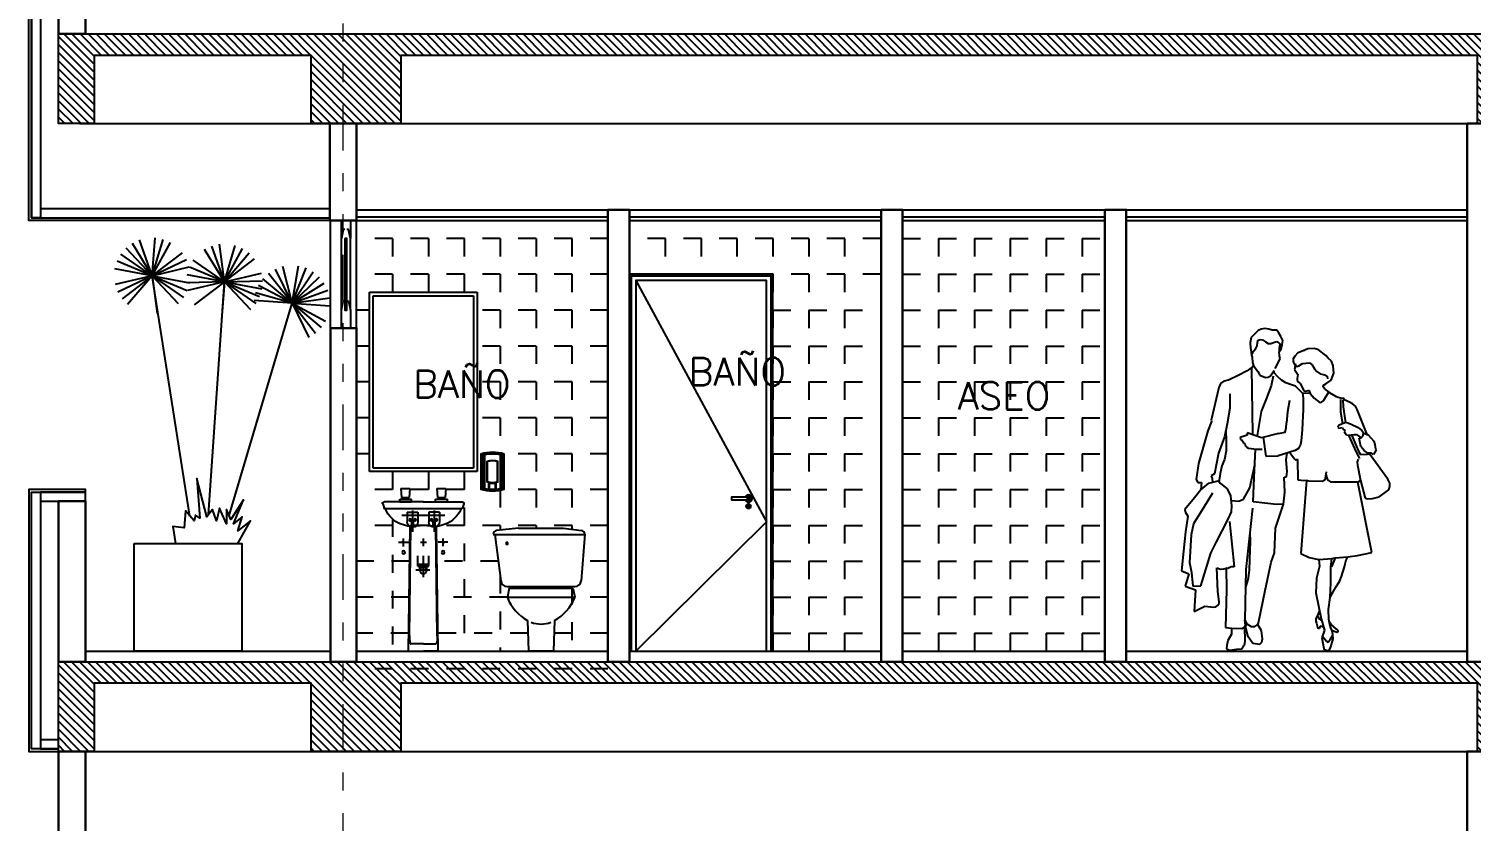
# Model space of a CAD drawing. Header units: millimetres. Extents: x 2056 to 4470, y 1400 to 3101.
# Drawn here: x 2165.11 to 2173.15, y 1407.23 to 1411.65 of the extents above; entities that cross this region are included whole.
import ezdxf
from ezdxf.enums import TextEntityAlignment as Align

# ---------------------------------------------------------------- set-up
doc = ezdxf.new("R2010")
doc.units = ezdxf.units.MM
for name, pattern in [('DIVIDE', [31.75, 12.7, -6.35, 0, -6.35, 0, -6.35]), ('DOT', [0.25, 0, -0.25]), ('HIDDEN', [9.525, 6.35, -3.175])]:
    doc.linetypes.add(name, pattern=pattern)
for name, color, linetype in [('A-253', 253, 'Continuous'), ('A-ANNO-TEXT', 190, 'Continuous'), ('A-FURN-FIXD', 8, 'Continuous'), ('A-GLAZ', 5, 'Continuous'), ('A-GRID-COLS', 75, 'DIVIDE'), ('A-LDSP-TREE', 74, 'Continuous'), ('A-PLAN-1', 5, 'Continuous'), ('A-PLAN-2', 4, 'Continuous'), ('A-PLAN-3', 3, 'Continuous'), ('A-PLAN-4', 2, 'Continuous'), ('A-PLAN-5', 1, 'Continuous'), ('A-PLAN-6', 9, 'Continuous'), ('A-PROY', 15, 'HIDDEN')]:
    doc.layers.add(name, color=color, linetype=linetype)
doc.layers.add('A-WALL', color=16, linetype='Continuous', lineweight=30)
doc.styles.add('ROMANS', font='romans')

# ---------------------------------------------------------------- blocks, each defined once
blk = doc.blocks.new('SYMBOL_Human_11_2D')
at = {"color": 0, "linetype": 'ByBlock'}
for p, q in [((-0.1866, 1.7702), (-0.2018, 1.7544)), ((-0.1805, 1.7761), (-0.1866, 1.7702)), ((-0.1627, 1.793), (-0.1805, 1.7761)), ((-0.1466, 1.8017), (-0.1627, 1.793)), ((-0.1266, 1.8052), (-0.1466, 1.8017)), ((-0.1036, 1.8008), (-0.1266, 1.8052)), ((-0.0857, 1.7957), (-0.1036, 1.8008)), ((-0.0593, 1.7949), (-0.0857, 1.7957)), ((-0.0492, 1.782), (-0.0593, 1.7949)), ((-0.0366, 1.7607), (-0.0492, 1.782)), ((-0.2018, 1.7544), (-0.2074, 1.7238)), ((-0.2074, 1.7238), (-0.2063, 1.6976)), ((-0.2063, 1.6976), (-0.2022, 1.6718)), ((-0.1869, 1.681), (-0.1756, 1.6928)), ((-0.1756, 1.6928), (-0.1682, 1.7081)), ((-0.1682, 1.7081), (-0.166, 1.7267)), ((-0.166, 1.7267), (-0.1625, 1.7393)), ((-0.1625, 1.7393), (-0.1527, 1.7442)), ((-0.1527, 1.7442), (-0.1393, 1.7419)), ((-0.1393, 1.7419), (-0.1212, 1.7302)), ((-0.1212, 1.7302), (-0.1076, 1.7213)), ((-0.1076, 1.7213), (-0.0932, 1.7218)), ((-0.0932, 1.7218), (-0.0722, 1.7281)), ((-0.0722, 1.7281), (-0.0591, 1.7325)), ((-0.0591, 1.7325), (-0.0511, 1.7287)), ((-0.0511, 1.7287), (-0.0448, 1.7218)), ((-0.0454, 1.6934), (-0.0459, 1.6736)), ((-0.0459, 1.6736), (-0.0344, 1.6891)), ((-0.0428, 1.7181), (-0.0454, 1.6934)), ((-0.0448, 1.7218), (-0.0428, 1.7181)), ((-0.0262, 1.7379), (-0.0366, 1.7607)), ((-0.0344, 1.6891), (-0.0286, 1.7149)), ((-0.0286, 1.7149), (-0.0262, 1.7379)), ((0.1132, 1.6917), (0.0878, 1.6797)), ((0.1488, 1.6932), (0.1132, 1.6917)), ((0.1716, 1.6871), (0.1488, 1.6932)), ((-0.2022, 1.6718), (-0.2001, 1.656)), ((-0.2001, 1.656), (-0.1957, 1.6442)), ((-0.1988, 1.6573), (-0.1869, 1.681)), ((-0.1957, 1.6442), (-0.1952, 1.6145)), ((-0.1952, 1.6145), (-0.1885, 1.5988)), ((-0.0681, 1.5811), (-0.0403, 1.6357)), ((-0.0437, 1.6515), (-0.0459, 1.6736)), ((-0.0403, 1.6357), (-0.0437, 1.6515)), ((0.0336, 1.6196), (0.0348, 1.6378)), ((0.0437, 1.6024), (0.0336, 1.6196)), ((0.0348, 1.6378), (0.0439, 1.6517)), ((0.0439, 1.6517), (0.0601, 1.6699)), ((0.0601, 1.6699), (0.0831, 1.6792)), ((0.0639, 1.5964), (0.0845, 1.6098)), ((0.0831, 1.6792), (0.0967, 1.6847)), ((0.1234, 1.613), (0.1385, 1.6029)), ((0.2139, 1.6549), (0.1716, 1.6871)), ((0.2267, 1.6389), (0.2139, 1.6549)), ((0.2462, 1.6231), (0.2267, 1.6389)), ((0.2552, 1.597), (0.2462, 1.6231)), ((-0.2739, 1.5427), (-0.3286, 1.5157)), ((-0.2251, 1.5684), (-0.2739, 1.5427)), ((-0.195, 1.5913), (-0.2251, 1.5684)), ((-0.2, 1.585), (-0.1952, 1.2153)), ((-0.1885, 1.5988), (-0.195, 1.5913)), ((-0.1885, 1.5988), (-0.1655, 1.5642)), ((-0.1655, 1.5642), (-0.1536, 1.5438)), ((-0.1536, 1.5438), (-0.1216, 1.5319)), ((-0.1216, 1.5319), (-0.1075, 1.5328)), ((-0.1075, 1.5328), (-0.0935, 1.54)), ((-0.0935, 1.54), (-0.0748, 1.568)), ((-0.0795, 1.5397), (-0.0901, 1.4845)), ((-0.0795, 1.5397), (-0.0795, 1.5397)), ((-0.0748, 1.568), (-0.0734, 1.5706)), ((-0.0721, 1.5558), (-0.0748, 1.568)), ((-0.0552, 1.5368), (-0.0721, 1.5558)), ((-0.0327, 1.5167), (-0.0552, 1.5368)), ((0.045, 1.6078), (0.0401, 1.5763)), ((0.0401, 1.5763), (0.0573, 1.549)), ((0.0434, 1.5981), (0.0521, 1.593)), ((0.0521, 1.593), (0.0639, 1.5964)), ((0.0573, 1.549), (0.0545, 1.5264)), ((0.1385, 1.6029), (0.1512, 1.58)), ((0.1512, 1.58), (0.1648, 1.5653)), ((0.1648, 1.5653), (0.1828, 1.5523)), ((0.1828, 1.5523), (0.2085, 1.5462)), ((0.2085, 1.5462), (0.221, 1.538)), ((0.221, 1.538), (0.223, 1.5234)), ((0.2442, 1.5174), (0.2581, 1.5559)), ((0.2581, 1.5559), (0.2552, 1.597)), ((-0.3827, 1.4759), (-0.4256, 1.2942)), ((-0.3744, 1.492), (-0.3827, 1.4759)), ((-0.3673, 1.5024), (-0.3744, 1.492)), ((-0.3548, 1.5117), (-0.3673, 1.5024)), ((-0.3286, 1.5157), (-0.3548, 1.5117)), ((-0.0901, 1.4845), (-0.1199, 1.4075)), ((-0.0385, 1.5241), (-0.0385, 1.5241)), ((-0.009, 1.5011), (-0.0327, 1.5167)), ((0.0182, 1.4927), (-0.009, 1.5011)), ((0.0446, 1.4827), (0.0182, 1.4927)), ((0.0835, 1.4448), (0.0446, 1.4827)), ((0.0545, 1.5264), (0.0549, 1.5161)), ((0.0549, 1.5161), (0.0617, 1.505)), ((0.0617, 1.505), (0.0705, 1.4975)), ((0.0705, 1.4975), (0.0891, 1.4635)), ((0.0891, 1.4635), (0.0937, 1.458)), ((0.0937, 1.458), (0.1014, 1.456)), ((0.1014, 1.456), (0.1078, 1.4573)), ((0.1078, 1.4573), (0.1187, 1.4612)), ((0.1187, 1.4612), (0.1272, 1.4418)), ((0.1993, 1.4874), (0.2146, 1.4966)), ((0.1998, 1.4803), (0.1993, 1.4874)), ((0.2081, 1.4659), (0.1998, 1.4803)), ((0.2081, 1.4659), (0.2368, 1.4451)), ((0.2146, 1.4966), (0.2442, 1.5174)), ((-0.3208, 1.4401), (-0.3207, 1.3604)), ((-0.1199, 1.4075), (-0.1468, 1.3418)), ((0.0121, 1.4037), (0.0003, 1.3407)), ((0.1272, 1.4418), (0.0835, 1.4448)), ((0.0835, 1.4448), (0.0879, 1.4165)), ((0.0879, 1.4165), (0.0882, 1.3557)), ((0.1272, 1.4418), (0.1486, 1.4168)), ((0.1486, 1.4168), (0.1826, 1.3906)), ((0.2016, 1.4027), (0.1822, 1.3904)), ((0.228, 1.4451), (0.2016, 1.4027)), ((0.2368, 1.4451), (0.2721, 1.4257)), ((0.2721, 1.4257), (0.3015, 1.4166)), ((0.2957, 1.409), (0.2961, 1.3396)), ((0.3159, 1.4142), (0.3015, 1.4166)), ((0.3094, 1.4061), (0.3112, 1.368)), ((0.3112, 1.368), (0.3232, 1.2793)), ((0.3168, 1.4072), (0.3159, 1.4142)), ((0.3455, 1.3942), (0.3168, 1.4072)), ((0.3624, 1.3855), (0.3455, 1.3942)), ((0.3802, 1.3714), (0.3624, 1.3855)), ((0.3889, 1.3531), (0.3802, 1.3714)), ((-0.4235, 1.2866), (-0.4426, 1.2339)), ((-0.4256, 1.2942), (-0.4235, 1.2866)), ((-0.3207, 1.3604), (-0.3361, 1.2724)), ((-0.1468, 1.3418), (-0.1686, 1.2087)), ((0.0003, 1.3407), (-0.0058, 1.2791)), ((0.0882, 1.3557), (0.0829, 1.2395)), ((0.2961, 1.3396), (0.2961, 1.3396)), ((0.2961, 1.3396), (0.3077, 1.2744)), ((0.4444, 1.2129), (0.3889, 1.3531)), ((-0.4426, 1.2339), (-0.495, 1.0518)), ((-0.3361, 1.2724), (-0.3513, 1.2008)), ((-0.343, 1.2342), (-0.3412, 1.1809)), ((-0.2244, 1.2098), (-0.263, 1.1972)), ((-0.2237, 1.2233), (-0.2244, 1.2098)), ((-0.1441, 1.1959), (-0.2237, 1.2233)), ((-0.0487, 1.2188), (-0.1441, 1.1959)), ((0.0829, 1.2395), (0.076, 1.1779)), ((0.2833, 1.2621), (0.282, 1.253)), ((0.282, 1.253), (0.2859, 1.2498)), ((0.2881, 1.2672), (0.2833, 1.2621)), ((0.2859, 1.2498), (0.3074, 1.2526)), ((0.2881, 1.2672), (0.3264, 1.2816)), ((0.3074, 1.2526), (0.3092, 1.245)), ((0.3092, 1.245), (0.3217, 1.2377)), ((0.3217, 1.2377), (0.316, 1.2298)), ((0.316, 1.2298), (0.3227, 1.221)), ((0.3227, 1.221), (0.3289, 1.2118)), ((0.3264, 1.2816), (0.3524, 1.2725)), ((0.3289, 1.2118), (0.3387, 1.2096)), ((0.3387, 1.2096), (0.3729, 1.2138)), ((0.3404, 1.2094), (0.3826, 1.116)), ((0.3524, 1.2725), (0.3941, 1.2528)), ((0.3582, 1.2116), (0.3959, 1.1205)), ((0.3729, 1.2138), (0.3852, 1.2128)), ((0.3852, 1.2128), (0.399, 1.2047)), ((0.3941, 1.2528), (0.4141, 1.2353)), ((0.4141, 1.2353), (0.4266, 1.2217)), ((0.42, 1.2051), (0.4238, 1.2174)), ((0.4238, 1.2174), (0.4242, 1.2237)), ((0.4238, 1.2174), (0.4238, 1.2174)), ((0.4266, 1.2217), (0.4494, 1.2114)), ((0.4494, 1.2114), (0.4826, 1.176)), ((-0.3513, 1.2008), (-0.3839, 1.1099)), ((-0.3412, 1.1809), (-0.3419, 1.123)), ((-0.263, 1.1972), (-0.2612, 1.1852)), ((-0.2612, 1.1852), (-0.2557, 1.1849)), ((-0.2557, 1.1849), (-0.2488, 1.1755)), ((-0.2488, 1.1755), (-0.244, 1.1653)), ((-0.244, 1.1653), (-0.2374, 1.1637)), ((-0.2374, 1.1637), (-0.2332, 1.1491)), ((-0.2332, 1.1491), (-0.2249, 1.1416)), ((-0.2249, 1.1416), (-0.2165, 1.1366)), ((-0.2165, 1.1366), (-0.1713, 1.1323)), ((-0.1857, 0.9744), (-0.1771, 1.1321)), ((-0.1713, 1.1323), (-0.1402, 1.1324)), ((-0.1353, 1.1979), (-0.1203, 1.0938)), ((0.0623, 1.1347), (0.0441, 1.1241)), ((0.0734, 1.1578), (0.0623, 1.1347)), ((0.076, 1.1779), (0.0734, 1.1578)), ((0.399, 1.2047), (0.41, 1.1966)), ((0.4004, 1.1924), (0.4103, 1.1954)), ((0.4095, 1.1466), (0.4004, 1.1924)), ((0.4273, 1.1238), (0.4095, 1.1466)), ((0.4103, 1.195), (0.42, 1.2051)), ((0.4103, 1.1954), (0.4103, 1.195)), ((0.494, 1.1278), (0.4801, 1.1022)), ((0.4826, 1.176), (0.4826, 1.1763)), ((0.4826, 1.1763), (0.4874, 1.158)), ((0.4874, 1.158), (0.4895, 1.1453)), ((0.4895, 1.1453), (0.4914, 1.1315)), ((0.4914, 1.1315), (0.494, 1.1278)), ((-0.495, 1.0518), (-0.5085, 0.9624)), ((-0.495, 1.0518), (-0.495, 1.0518)), ((-0.3839, 1.1099), (-0.3976, 1.0432)), ((-0.3514, 1.0747), (-0.3656, 1.0383)), ((-0.3419, 1.123), (-0.3514, 1.0747)), ((-0.1203, 1.0938), (-0.0508, 1.0945)), ((0.0441, 1.1241), (-0.0508, 1.0945)), ((-0.0064, 1.0733), (-0.0022, 1.1096)), ((-0.0022, 1.0078), (-0.0064, 1.0733)), ((0.013, 1.1132), (0.0396, 1.0772)), ((0.0396, 1.0772), (0.0451, 1.072)), ((0.0451, 1.072), (0.0563, 1.0718)), ((0.0563, 1.0718), (0.0567, 1.0775)), ((0.0563, 1.0718), (0.0575, 0.9615)), ((0.3826, 1.116), (0.4026, 1.0805)), ((0.3942, 1.0769), (0.388, 1.0615)), ((0.388, 1.0615), (0.3904, 1.0432)), ((0.3959, 1.1205), (0.4077, 1.1013)), ((0.4077, 1.1013), (0.447, 1.1049)), ((0.4477, 1.1099), (0.4273, 1.1238)), ((0.4696, 1.1087), (0.4477, 1.1099)), ((0.4611, 1.1004), (0.4481, 1.1042)), ((0.5604, 0.9645), (0.4611, 1.1004)), ((0.4801, 1.1022), (0.4696, 1.1087)), ((-0.4058, 0.9945), (-0.4257, 0.9839)), ((-0.4257, 0.9839), (-0.4195, 0.9691)), ((-0.4195, 0.9691), (-0.4181, 0.9477)), ((-0.3976, 1.0432), (-0.4058, 0.9945)), ((-0.3747, 0.9962), (-0.3813, 0.9457)), ((-0.3656, 1.0383), (-0.3747, 0.9962)), ((-0.2093, 0.9161), (-0.1814, 1.0448)), ((-0.1904, 0.8374), (-0.1857, 0.9744)), ((-0.0178, 0.9763), (-0.0046, 0.977)), ((-0.0142, 0.8919), (-0.0178, 0.9763)), ((-0.0178, 0.9763), (-0.0178, 0.9763)), ((-0.0046, 0.977), (-0.0022, 1.0078)), ((0.2157, 1.0056), (0.2086, 0.9597)), ((0.2136, 0.9914), (0.2226, 0.967)), ((0.2226, 0.967), (0.229, 0.9567)), ((0.3904, 1.0432), (0.4082, 0.9573)), ((-0.4829, 0.9061), (-0.5174, 0.8603)), ((-0.5085, 0.9624), (-0.4986, 0.9462)), ((-0.4986, 0.9462), (-0.4792, 0.9464)), ((-0.4792, 0.9464), (-0.4829, 0.9061)), ((-0.4829, 0.9061), (-0.4376, 0.9427)), ((-0.4181, 0.8867), (-0.4614, 0.8142)), ((-0.4376, 0.9427), (-0.3791, 0.9576)), ((-0.3732, 0.942), (-0.3807, 0.9423)), ((-0.3335, 0.9099), (-0.3732, 0.942)), ((-0.316, 0.8714), (-0.3335, 0.9099)), ((-0.2446, 0.8533), (-0.2093, 0.9161)), ((-0.0209, 0.8245), (-0.0142, 0.8919)), ((0.0575, 0.9615), (0.0759, 0.9591)), ((0.1072, 0.9579), (0.0754, 0.5502)), ((0.0759, 0.9591), (0.1072, 0.9579)), ((0.1204, 0.9526), (0.1072, 0.9579)), ((0.1945, 0.9509), (0.1204, 0.9526)), ((0.2086, 0.9597), (0.1945, 0.9509)), ((0.229, 0.9567), (0.2405, 0.9503)), ((0.2405, 0.9503), (0.2854, 0.9491)), ((0.2854, 0.9491), (0.3315, 0.9491)), ((0.3315, 0.9491), (0.3917, 0.9491)), ((0.3923, 0.9478), (0.4082, 0.9573)), ((0.4698, 0.5558), (0.3923, 0.9478)), ((0.4082, 0.9573), (0.4337, 0.8592)), ((0.5118, 0.867), (0.5649, 0.906)), ((0.5708, 0.9417), (0.5604, 0.9645)), ((0.5649, 0.906), (0.5716, 0.9243)), ((0.5716, 0.9243), (0.5708, 0.9417)), ((-0.5174, 0.8603), (-0.5722, 0.7957)), ((-0.4614, 0.8142), (-0.5241, 0.7157)), ((-0.3101, 0.8157), (-0.316, 0.8714)), ((-0.3128, 0.8451), (-0.2712, 0.8419)), ((-0.311, 0.7819), (-0.3101, 0.8157)), ((-0.2712, 0.8419), (-0.2446, 0.8533)), ((-0.0606, 0.8231), (-0.1904, 0.8374)), ((-0.0663, 0.6921), (-0.0209, 0.8245)), ((-0.0209, 0.8245), (-0.0606, 0.8231)), ((0.4337, 0.8592), (0.4488, 0.8548)), ((0.4488, 0.8548), (0.4749, 0.8576)), ((0.4749, 0.8576), (0.5118, 0.867)), ((0.5243, 0.8763), (0.5243, 0.8763)), ((-0.5722, 0.7957), (-0.5696, 0.7819)), ((-0.5696, 0.7819), (-0.5542, 0.7585)), ((-0.5542, 0.7585), (-0.5685, 0.6703)), ((-0.3976, 0.6118), (-0.3325, 0.7384)), ((-0.3325, 0.7384), (-0.311, 0.7819)), ((-0.3227, 0.7291), (-0.2973, 0.4767)), ((-0.1946, 0.8029), (-0.2323, 0.4611)), ((-0.5685, 0.6703), (-0.5784, 0.5642)), ((-0.5363, 0.6538), (-0.5452, 0.5002)), ((-0.5241, 0.7157), (-0.5363, 0.6538)), ((-0.2056, 0.6146), (-0.2079, 0.6694)), ((-0.0715, 0.5547), (-0.0663, 0.6921)), ((-0.5784, 0.5642), (-0.5897, 0.4536)), ((-0.4265, 0.5517), (-0.3976, 0.6118)), ((-0.2088, 0.5178), (-0.2056, 0.6146)), ((-0.5452, 0.5002), (-0.5348, 0.4447)), ((-0.4827, 0.3698), (-0.4265, 0.5517)), ((-0.2111, 0.4554), (-0.2088, 0.5178)), ((-0.1236, 0.3445), (-0.091, 0.5023)), ((-0.091, 0.5023), (-0.0715, 0.5547)), ((0.0754, 0.5502), (0.1218, 0.5281)), ((0.1218, 0.5281), (0.1746, 0.5172)), ((0.1746, 0.5172), (0.2471, 0.5227)), ((0.1746, 0.5172), (0.1781, 0.4798)), ((0.2419, 0.475), (0.2471, 0.5227)), ((0.2671, 0.5266), (0.2456, 0.4757)), ((0.2471, 0.5227), (0.2671, 0.5266)), ((0.2671, 0.5266), (0.3367, 0.532)), ((0.3188, 0.4761), (0.3213, 0.4925)), ((0.3213, 0.4925), (0.3282, 0.5153)), ((0.3282, 0.5153), (0.3367, 0.532)), ((0.3367, 0.532), (0.3914, 0.5399)), ((0.3914, 0.5399), (0.4698, 0.5558)), ((-0.5897, 0.4536), (-0.55, 0.4368)), ((-0.55, 0.4368), (-0.5691, 0.3687)), ((-0.5348, 0.4447), (-0.5348, 0.4447)), ((-0.5348, 0.4447), (-0.5274, 0.3679)), ((-0.3881, 0.3382), (-0.393, 0.4707)), ((-0.393, 0.4707), (-0.3731, 0.4627)), ((-0.3731, 0.4627), (-0.3548, 0.4655)), ((-0.3548, 0.4655), (-0.3418, 0.469)), ((-0.332, 0.4669), (-0.3418, 0.469)), ((-0.3418, 0.469), (-0.3392, 0.3486)), ((-0.3142, 0.4763), (-0.332, 0.4669)), ((-0.2973, 0.4767), (-0.3142, 0.4763)), ((-0.2323, 0.4611), (-0.2372, 0.1791)), ((-0.2343, 0.355), (-0.2173, 0.4128)), ((-0.2173, 0.4128), (-0.2133, 0.4448)), ((-0.2133, 0.4448), (-0.2111, 0.4554)), ((0.1623, 0.4121), (0.1579, 0.3313)), ((0.1781, 0.4798), (0.1623, 0.4121)), ((0.1781, 0.4798), (0.1781, 0.4798)), ((0.2429, 0.4548), (0.2419, 0.475)), ((0.2428, 0.3866), (0.2429, 0.4548)), ((0.2903, 0.3946), (0.302, 0.4213)), ((0.302, 0.4213), (0.3188, 0.4761)), ((-0.5691, 0.3687), (-0.5123, 0.3477)), ((-0.5274, 0.3679), (-0.4827, 0.3698)), ((-0.5274, 0.3679), (-0.5274, 0.3679)), ((-0.5123, 0.3477), (-0.5204, 0.2266)), ((-0.3831, 0.2955), (-0.3881, 0.3382)), ((-0.3392, 0.3486), (-0.3459, 0.1373)), ((-0.162, 0.1637), (-0.1236, 0.3445)), ((0.1579, 0.3313), (0.1878, 0.1852)), ((0.2371, 0.3042), (0.2548, 0.3364)), ((0.2376, 0.3046), (0.2428, 0.3866)), ((0.2548, 0.3364), (0.2702, 0.3629)), ((0.2702, 0.3629), (0.2903, 0.3946)), ((-0.5204, 0.2266), (-0.4602, 0.2572)), ((-0.4602, 0.2572), (-0.4109, 0.2517)), ((-0.4109, 0.2517), (-0.3984, 0.2536)), ((-0.3984, 0.2536), (-0.389, 0.2606)), ((-0.389, 0.2606), (-0.381, 0.2709)), ((-0.3811, 0.2784), (-0.3831, 0.2955)), ((-0.381, 0.2709), (-0.3811, 0.2784)), ((0.2296, 0.2377), (0.2376, 0.3046)), ((-0.2329, 0.1499), (-0.2372, 0.1791)), ((-0.2372, 0.1791), (-0.2255, 0.1583)), ((-0.1641, 0.1547), (-0.162, 0.1637)), ((0.1594, 0.187), (0.1578, 0.173)), ((0.1578, 0.173), (0.1614, 0.1621)), ((0.1677, 0.2048), (0.1594, 0.187)), ((0.1614, 0.1621), (0.1657, 0.1479)), ((0.1671, 0.2003), (0.1779, 0.1853)), ((0.1768, 0.2288), (0.1677, 0.2048)), ((0.1768, 0.2288), (0.1768, 0.2288)), ((0.1779, 0.1853), (0.1862, 0.1782)), ((0.1878, 0.1852), (0.2071, 0.1235)), ((0.2302, 0.1818), (0.2296, 0.2377)), ((0.2388, 0.1459), (0.2302, 0.1818)), ((0.2452, 0.1517), (0.2333, 0.1693)), ((-0.3459, 0.1373), (-0.3121, 0.1348)), ((-0.3118, 0.1006), (-0.3326, 0.0648)), ((-0.3121, 0.1348), (-0.3118, 0.1006)), ((-0.3121, 0.1348), (-0.2537, 0.133)), ((-0.2537, 0.133), (-0.2371, 0.1418)), ((-0.2371, 0.1418), (-0.2329, 0.1499)), ((-0.2361, 0.0613), (-0.2371, 0.1418)), ((-0.2255, 0.1583), (-0.2354, 0.1426)), ((-0.2354, 0.1426), (-0.2225, 0.0932)), ((-0.2255, 0.1583), (-0.2021, 0.1433)), ((-0.2225, 0.0932), (-0.1929, 0.0496)), ((-0.2021, 0.1433), (-0.1823, 0.1433)), ((-0.1823, 0.1433), (-0.1641, 0.1547)), ((-0.1444, 0.1199), (-0.1641, 0.1547)), ((-0.1383, 0.0746), (-0.1444, 0.1199)), ((0.1657, 0.1479), (0.1684, 0.1353)), ((0.1684, 0.1353), (0.1798, 0.1323)), ((0.1798, 0.1323), (0.1837, 0.1445)), ((0.1837, 0.1445), (0.1879, 0.1463)), ((0.1879, 0.1463), (0.1952, 0.1426)), ((0.2071, 0.1235), (0.1925, 0.0804)), ((0.1925, 0.0804), (0.1968, 0.0497)), ((0.1952, 0.1426), (0.202, 0.1386)), ((0.1957, 0.0897), (0.2176, 0.0618)), ((0.2383, 0.0711), (0.2527, 0.0948)), ((0.2512, 0.113), (0.2388, 0.1459)), ((0.2616, 0.1393), (0.2452, 0.1517)), ((0.2452, 0.1517), (0.2452, 0.1517)), ((0.2478, 0.1223), (0.2608, 0.1167)), ((0.2546, 0.0752), (0.2512, 0.113)), ((0.2608, 0.1167), (0.2771, 0.1126)), ((0.2814, 0.1223), (0.2616, 0.1393)), ((-0.3385, 0.0378), (-0.3386, 0.0185)), ((-0.3386, 0.0185), (-0.3216, 0.0122)), ((-0.3326, 0.0648), (-0.3385, 0.0378)), ((-0.3216, 0.0122), (-0.2833, 0.0177)), ((-0.2833, 0.0177), (-0.2519, 0.0183)), ((-0.2519, 0.0183), (-0.2426, 0.038)), ((-0.2426, 0.038), (-0.2385, 0.0383)), ((-0.2385, 0.0383), (-0.2361, 0.0613)), ((-0.1929, 0.0496), (-0.153, 0.0451)), ((-0.153, 0.0451), (-0.1434, 0.0554)), ((-0.1434, 0.0554), (-0.1383, 0.0746)), ((0.1968, 0.0497), (0.2028, 0.0213)), ((0.2028, 0.0213), (0.2065, 0.0145)), ((0.2065, 0.0145), (0.2318, 0.0067)), ((0.2176, 0.0618), (0.2272, 0.0568)), ((0.2272, 0.0568), (0.2383, 0.0711)), ((0.2318, 0.0067), (0.2429, 0.0292)), ((0.2429, 0.0292), (0.2546, 0.0752))]:
    blk.add_line(p, q, dxfattribs=at)
blk.add_line((0.0845, 1.6098), (0.1234, 1.613))
blk.add_lwpolyline([(-0.0487, 1.2188), (-0.0116, 1.2258), (-0.0065, 1.2511), (-0.0058, 1.2791)])
blk.add_arc((0.2784, 0.1178), 0.00537, 255.84049, 56.75144, dxfattribs=at)
blk = doc.blocks.new('2D Human (11)')
blk.add_blockref('SYMBOL_Human_11_2D', (0, 0))
blk = doc.blocks.new('baño con pedestal')
for p, q in [((-154.3742, -81.4874), (-154.3666, -81.5106)), ((-154.1474, -81.4773), (-154.3666, -81.477)), ((-154.3624, -81.5146), (-153.9337, -81.5146)), ((-154.1487, -81.4773), (-153.9295, -81.477)), ((-153.9219, -81.4874), (-153.9295, -81.5106)), ((-154.2692, -81.5531), (-154.0282, -81.5531)), ((-154.2387, -81.5331), (-154.1787, -81.5331)), ((-154.2387, -81.5331), (-154.2387, -81.5881)), ((-154.2387, -81.5331), (-154.1787, -81.5331)), ((-154.2387, -81.5331), (-154.2387, -81.5881)), ((-154.2137, -81.6094), (-154.2137, -81.5881)), ((-154.2137, -81.6094), (-154.2137, -81.5881)), ((-154.2087, -81.5244), (-154.2087, -81.643)), ((-154.2087, -81.5244), (-154.2087, -81.643)), ((-154.2037, -81.6094), (-154.2037, -81.5881)), ((-154.2037, -81.6094), (-154.2037, -81.5881)), ((-154.1787, -81.5331), (-154.1787, -81.5881)), ((-154.1787, -81.5331), (-154.1787, -81.5881)), ((-154.1187, -81.5331), (-154.1187, -81.5881)), ((-154.0587, -81.5331), (-154.1187, -81.5331)), ((-154.1187, -81.5331), (-154.1187, -81.5881)), ((-154.0587, -81.5331), (-154.1187, -81.5331)), ((-154.0937, -81.6094), (-154.0937, -81.5881)), ((-154.0937, -81.6094), (-154.0937, -81.5881)), ((-154.0887, -81.5251), (-154.0887, -81.643)), ((-154.0887, -81.5251), (-154.0887, -81.643)), ((-154.0837, -81.6094), (-154.0837, -81.5881)), ((-154.0837, -81.6094), (-154.0837, -81.5881)), ((-154.0587, -81.5331), (-154.0587, -81.5881)), ((-154.0587, -81.5331), (-154.0587, -81.5881)), ((-154.2589, -81.7237), (-154.2589, -81.68)), ((-154.2321, -82.308), (-154.2228, -81.6139)), ((-154.2262, -82.2246), (-154.218, -81.6131)), ((-154.1487, -81.7237), (-154.1487, -81.68)), ((-154.0712, -82.2246), (-154.0794, -81.6131)), ((-154.0653, -82.308), (-154.0746, -81.6139)), ((-154.0385, -81.7255), (-154.0385, -81.68)), ((-154.2849, -81.7021), (-154.2313, -81.7021)), ((-154.2639, -81.7021), (-154.2689, -81.7021)), ((-154.1322, -81.7021), (-154.1665, -81.7021)), ((-154.1537, -81.7021), (-154.1587, -81.7021)), ((-154.0109, -81.7021), (-154.0661, -81.7021)), ((-154.0335, -81.7021), (-154.0285, -81.7021)), ((-154.1487, -81.8966), (-154.1487, -81.8193)), ((-154.1847, -81.858), (-154.1074, -81.858)), ((-154.2262, -82.2208), (-154.2263, -82.2249)), ((-154.2263, -82.2249), (-154.2262, -82.229)), ((-154.2262, -82.229), (-154.2262, -82.2331)), ((-154.2262, -82.2331), (-154.226, -82.237)), ((-154.226, -82.237), (-154.2258, -82.2408)), ((-154.2258, -82.2408), (-154.2255, -82.2445)), ((-154.2321, -82.308), (-154.1487, -82.308)), ((-154.2255, -82.2445), (-154.2252, -82.248)), ((-154.2252, -82.248), (-154.2248, -82.2512)), ((-154.2248, -82.2512), (-154.2244, -82.2543)), ((-154.2244, -82.2543), (-154.2239, -82.2571)), ((-154.2239, -82.2571), (-154.2234, -82.2596)), ((-154.2234, -82.2596), (-154.2228, -82.2618)), ((-154.2228, -82.2618), (-154.2222, -82.2637)), ((-154.2222, -82.2637), (-154.2215, -82.2653)), ((-154.2215, -82.2653), (-154.2208, -82.2665)), ((-154.2208, -82.2665), (-154.2201, -82.2674)), ((-154.2201, -82.2674), (-154.2194, -82.2679)), ((-154.2194, -82.2679), (-154.2186, -82.2681)), ((-154.1487, -82.2681), (-154.2187, -82.2681)), ((-154.1487, -82.2681), (-154.0787, -82.2681)), ((-154.0653, -82.308), (-154.1487, -82.308))]:
    blk.add_line(p, q)
at = {"extrusion": (0, 0, -1)}
for p, q in [((-154.0716, -82.2408), (-154.0719, -82.2445)), ((-154.0714, -82.237), (-154.0716, -82.2408)), ((-154.0713, -82.2331), (-154.0714, -82.237)), ((-154.0712, -82.229), (-154.0713, -82.2331)), ((-154.0712, -82.2208), (-154.0712, -82.2249)), ((-154.0712, -82.2249), (-154.0712, -82.229)), ((-154.078, -82.2679), (-154.0788, -82.2681)), ((-154.0773, -82.2674), (-154.078, -82.2679)), ((-154.0766, -82.2665), (-154.0773, -82.2674)), ((-154.0759, -82.2653), (-154.0766, -82.2665)), ((-154.0753, -82.2637), (-154.0759, -82.2653)), ((-154.0746, -82.2618), (-154.0753, -82.2637)), ((-154.0741, -82.2596), (-154.0746, -82.2618)), ((-154.0735, -82.2571), (-154.0741, -82.2596)), ((-154.073, -82.2543), (-154.0735, -82.2571)), ((-154.0726, -82.2512), (-154.073, -82.2543)), ((-154.0722, -82.248), (-154.0726, -82.2512)), ((-154.0719, -82.2445), (-154.0722, -82.248))]:
    blk.add_line(p, q, dxfattribs=at)
for centre, radius in [((-154.2227, -81.5771), 0.005), ((-154.2227, -81.5771), 0.005), ((-154.1947, -81.5771), 0.005), ((-154.1947, -81.5771), 0.005), ((-154.1027, -81.5771), 0.005), ((-154.1027, -81.5771), 0.005), ((-154.0747, -81.5771), 0.005), ((-154.0747, -81.5771), 0.005), ((-154.2589, -81.758), 0.0085), ((-154.0385, -81.758), 0.0085), ((-154.1487, -81.858), 0.019)]:
    blk.add_circle(centre, radius)
for centre, radius, start, end in [((-154.3666, -81.4849), 0.008, 83.91273, 198), ((-154.3608, -81.5087), 0.00616, 198, 254.3062), ((-154.3641, -81.5206), 0.00616, 23.6724, 74.3062), ((-154.2174, -81.4563), 0.154, 203.6724, 249.64166), ((-154.0787, -81.4563), 0.154, 290.35834, 336.3276), ((-153.932, -81.5206), 0.00616, 105.6938, 156.3276), ((-153.9353, -81.5087), 0.00616, 285.6938, 342), ((-153.9295, -81.4849), 0.008, 342, 96.08727), ((-154.1715, -81.3325), 0.286, 249.64166, 259.69037), ((-154.2087, -81.5881), 0.03, 180, 0), ((-154.2087, -81.5881), 0.03, 180, 0), ((-154.2087, -81.5881), 0.005, 0, 180), ((-154.2087, -81.5881), 0.005, 0, 180), ((-154.0887, -81.5881), 0.03, 180, 0), ((-154.0887, -81.5881), 0.03, 180, 0), ((-154.0887, -81.5881), 0.005, 0, 180), ((-154.0887, -81.5881), 0.005, 0, 180), ((-154.1246, -81.3325), 0.286, 280.04222, 290.35834), ((-154.1487, -82.0097), 0.4026, 79.41248, 100.58752), ((-154.2087, -81.6094), 0.005, 180, 0), ((-154.2087, -81.6094), 0.005, 180, 0), ((-154.0887, -81.6094), 0.005, 180, 0), ((-154.0887, -81.6094), 0.005, 180, 0), ((-154.2589, -81.7021), 0.0025, 0, 180), ((-154.2589, -81.7021), 0.0025, 180, 0), ((-154.1487, -81.7021), 0.0025, 0, 180), ((-154.1487, -81.7021), 0.0025, 180, 0), ((-154.0385, -81.7021), 0.0025, 0, 180), ((-154.0385, -81.7021), 0.0025, 180, 0)]:
    blk.add_arc(centre, radius, start, end)
blk = doc.blocks.new('dispensador jabon Ref 7-aa-70 frente')
at = {"layer": 'A-FURN-FIXD'}
for p, q in [((-172.4277, -78.1712), (-172.4277, -77.9712)), ((-172.4252, -78.172), (-172.4252, -77.9704)), ((-172.4227, -78.1727), (-172.4227, -77.9697)), ((-172.4177, -78.1741), (-172.4177, -77.9683)), ((-172.4077, -78.1764), (-172.4077, -77.9659)), ((-172.3177, -77.9659), (-172.3177, -78.1764)), ((-172.3077, -78.1741), (-172.3077, -77.9683)), ((-172.3027, -78.1727), (-172.3027, -77.9697)), ((-172.3002, -78.172), (-172.3002, -77.9704)), ((-172.2977, -77.9712), (-172.2977, -78.1712)), ((-172.4252, -78.172), (-172.4252, -77.9833)), ((-172.4227, -78.1727), (-172.4227, -77.9833)), ((-172.4177, -78.1741), (-172.4177, -77.9833)), ((-172.3927, -78.13), (-172.3927, -78.0123)), ((-172.3907, -78.1286), (-172.3907, -78.0138)), ((-172.3347, -78.1286), (-172.3347, -78.0138)), ((-172.3327, -78.13), (-172.3327, -78.0123)), ((-172.3827, -78.1803), (-172.3827, -78.1328)), ((-172.3797, -78.1365), (-172.3827, -78.1328)), ((-172.3797, -78.1803), (-172.3797, -78.1365)), ((-172.3457, -78.1365), (-172.3427, -78.1328)), ((-172.3457, -78.1803), (-172.3457, -78.1365)), ((-172.3427, -78.1803), (-172.3427, -78.1328))]:
    blk.add_line(p, q, dxfattribs=at)
for centre, radius, start, end in [((-172.3627, -78.1774), 0.2162, 72.50768, 107.49232), ((-172.3627, -78.1874), 0.2162, 72.50768, 107.49232), ((-172.3627, -78.0998), 0.0925, 71.07536, 108.92464), ((-172.3627, -78.0998), 0.0905, 71.97739, 108.02261), ((-172.3627, -78.0425), 0.0925, 251.07536, 288.92464), ((-172.3627, -78.0425), 0.0905, 251.97739, 288.02261), ((-172.3627, -78.0425), 0.0955, 259.7461, 280.2539), ((-172.3627, -77.9549), 0.2162, 252.50768, 287.49232), ((-172.3627, -77.9649), 0.2162, 252.50768, 287.49232)]:
    blk.add_arc(centre, radius, start, end, dxfattribs=at)
blk = doc.blocks.new('LF')
for p, q in [((268.1835, 165.6148), (268.2335, 165.6148)), ((268.1835, 165.6148), (268.1875, 165.5648)), ((268.2335, 165.6148), (268.2295, 165.5648)), ((268.3835, 165.6148), (268.3875, 165.5648)), ((268.3835, 165.6148), (268.4335, 165.6148)), ((268.4335, 165.6148), (268.4295, 165.5648)), ((268.177, 165.5398), (268.177, 165.5548)), ((268.177, 165.5548), (268.2427, 165.5548)), ((268.177, 165.5398), (268.2427, 165.5398)), ((268.1875, 165.5648), (268.2295, 165.5648)), ((268.2035, 165.5548), (268.2035, 165.5648)), ((268.2135, 165.5548), (268.2135, 165.5648)), ((268.2427, 165.5398), (268.2427, 165.5548)), ((268.377, 165.5548), (268.4427, 165.5548)), ((268.377, 165.5398), (268.377, 165.5548)), ((268.377, 165.5398), (268.4427, 165.5398)), ((268.3875, 165.5648), (268.4295, 165.5648)), ((268.4035, 165.5548), (268.4035, 165.5648)), ((268.4135, 165.5548), (268.4135, 165.5648)), ((268.4427, 165.5398), (268.4427, 165.5548)), ((268.2785, 165.1827), (268.2785, 165.2398)), ((268.3085, 165.1827), (268.3085, 165.2398)), ((268.3385, 165.1827), (268.3385, 165.2398)), ((268.2785, 165.1927), (268.3385, 165.1927)), ((268.2785, 165.1827), (268.3385, 165.1827)), ((268.2885, 165.1627), (268.2885, 165.1827)), ((268.2885, 165.1627), (268.3285, 165.1627)), ((268.3285, 165.1627), (268.3285, 165.1827))]:
    blk.add_line(p, q)
blk = doc.blocks.new('A$C66D633B9')
for p, q in [((-0.9711, 1.6794, -0.0021), (-0.9711, 2, -0.0021)), ((-0.9711, 2, -0.0021), (-0.3711, 2, -0.0021)), ((-0.9511, 1.98, -0.0021), (-0.3911, 1.98, -0.0021)), ((-0.9511, 1.02, -0.0021), (-0.9511, 1.98, -0.0021)), ((-0.3911, 1.98, -0.0021), (-0.3911, 1.02, -0.0021)), ((-0.3711, 2, -0.0021), (-0.3711, 1, -0.0021)), ((-0.9711, 1, -0.0021), (-0.9711, 1.6794, -0.0021)), ((-0.3711, 1, -0.0021), (-0.9711, 1, -0.0021)), ((-0.3911, 1.02, -0.0021), (-0.9511, 1.02, -0.0021))]:
    blk.add_line(p, q)
at = {"xscale": -1}
for name, p in [('dispensador jabon Ref 7-aa-70 frente', (-172.6479, 79.0712, -0.0021)), ('baño con pedestal', (-154.8198, 82.308, -0.0021))]:
    blk.add_blockref(name, p, dxfattribs=at)
blk.add_blockref('LF', (-268.9796, -164.7089, -0.0021))
blk = doc.blocks.new('sanitario')
for p, q in [((-0.267, 0.649), (0.244, 0.649)), ((-0.257, 0.649), (-0.2239, 0.3906)), ((-0.125, 0.684), (-0.2491, 0.6709)), ((-0.125, 0.684), (0.125, 0.684)), ((0.125, 0.684), (0.2261, 0.6709)), ((0.244, 0.651), (0.2239, 0.3906)), ((-0.1892, 0.36), (0.1892, 0.36)), ((-0.178, 0.35), (-0.1877, 0.3014)), ((-0.178, 0.35), (0.178, 0.35)), ((0.178, 0.35), (0.1877, 0.3014)), ((-0.1878, 0.3), (0.1878, 0.3)), ((-0.075, 0.17), (-0.07, 0)), ((0.075, 0.17), (0.07, 0)), ((0.07, 0), (-0.07, 0))]:
    blk.add_line(p, q)
blk.add_lwpolyline([(-0.1852, 0.605), (-0.1952, 0.605), (-0.1952, 0.595), (-0.1852, 0.595)], close=True)
for centre, radius, start, end in [((-0.247, 0.651), 0.02, 96.03001, 180), ((0.224, 0.651), 0.02, 0, 83.96999), ((-0.1892, 0.395), 0.035, 187.29576, 270), ((0.1892, 0.395), 0.035, 270, 352.70424), ((-0.1828, 0.3004), 0.005, 168.69007, 201.30767), ((0.0468, 0.39), 0.2515, 201.30767, 241.02349), ((-0.0468, 0.39), 0.2515, 298.97651, 338.69233), ((0.1828, 0.3004), 0.005, 338.69233, 11.30993), ((0, 0.3006), 0.1506, 248.70371, 291.29629)]:
    blk.add_arc(centre, radius, start, end)
blk = doc.blocks.new('A$C2C317269')
for points in [[(-0.148, 0.8469), (-0.148, 0.8407), (-0.2291, 0.8407), (-0.2291, 0.8593), (-0.148, 0.8593), (-0.148, 0.8531)], [(-0.148, 0.8531), (-0.124, 0.8531), (-0.124, 0.8469), (-0.148, 0.8469)]]:
    blk.add_lwpolyline(points)
blk.add_lwpolyline([(-0.1381, 0.814), (-0.1339, 0.814), (-0.1339, 0.7991), (-0.1381, 0.7991)], close=True)
blk.add_circle((-0.136, 0.8065), 0.0124)
for radius, start, end in [(0.02, 207.75446, 152.24554), (0.0124, 194.47751, 165.52249)]:
    blk.add_arc((-0.136, 0.85), radius, start, end)
blk = doc.blocks.new('puerta mad  0.80')
at = {"layer": 'A-PLAN-6'}
for points in [[(0.7994, 0), (0.7994, 2.1), (0, 2.1), (0, 0)], [(0.7894, 0), (0.7894, 2.09), (0.01, 2.09), (0.01, 0)], [(0.7644, 0), (0.7644, 2.065), (0.035, 2.065), (0.035, 0)]]:
    blk.add_lwpolyline(points, close=True, dxfattribs=at)
at = {"layer": 'A-PROY'}
blk.add_lwpolyline([(0.035, 2.065), (0.7644, 0.72), (0.035, 0)], dxfattribs=at)
at = {"layer": 'A-PLAN-6'}
blk.add_blockref('A$C2C317269', (0.7994, 0), dxfattribs=at)
blk = doc.blocks.new('Arbol (138)')
for p, q in [((0.1306, 1.4917), (0.0701, 1.6946)), ((0.1306, 1.4917), (0.1137, 1.7028)), ((0.1306, 1.4917), (0.201, 1.6914)), ((-0.2718, 1.458), (-0.4095, 1.6188)), ((-0.2718, 1.458), (-0.3731, 1.644)), ((-0.2718, 1.458), (-0.3322, 1.661)), ((-0.2718, 1.458), (-0.2445, 1.668)), ((-0.2718, 1.458), (-0.2014, 1.6578)), ((-0.2718, 1.458), (-0.1614, 1.6388)), ((0.1306, 1.4917), (-0.0376, 1.6203)), ((0.1306, 1.4917), (0.0293, 1.6776)), ((0.1306, 1.4917), (0.241, 1.6724)), ((0.1306, 1.4917), (0.2761, 1.6455)), ((0.1306, 1.4917), (0.3049, 1.6119)), ((-0.649, 1.3388), (-0.728, 1.5353)), ((-0.649, 1.3388), (-0.6854, 1.5474)), ((-0.649, 1.3388), (-0.5974, 1.5442)), ((-0.649, 1.3388), (-0.5558, 1.529)), ((-0.2718, 1.458), (-0.44, 1.5867)), ((-0.2718, 1.458), (-0.0974, 1.5783)), ((-0.2718, 1.458), (-0.0763, 1.5394)), ((0.1306, 1.4917), (-0.0754, 1.5408)), ((0.1306, 1.4917), (-0.0607, 1.5826)), ((0.1306, 1.4917), (0.3261, 1.573)), ((0.1306, 1.4917), (0.3387, 1.5306)), ((-0.649, 1.3388), (-0.8283, 1.4513)), ((-0.649, 1.3388), (-0.801, 1.4861)), ((-0.649, 1.3388), (-0.7671, 1.5145)), ((-0.649, 1.3388), (-0.5183, 1.5054)), ((-0.649, 1.3388), (-0.4865, 1.4746)), ((-0.2718, 1.458), (-0.4834, 1.4633)), ((-0.2718, 1.458), (-0.4799, 1.4191)), ((-0.2718, 1.458), (-0.4777, 1.5071)), ((-0.2718, 1.458), (-0.4673, 1.3767)), ((-0.2718, 1.458), (-0.4461, 1.3378)), ((-0.2718, 1.458), (-0.4173, 1.3042)), ((-0.2718, 1.458), (-0.0636, 1.497)), ((-0.2718, 1.458), (-0.1036, 1.3294)), ((-0.2718, 1.458), (-0.0658, 1.4089)), ((-0.2718, 1.458), (-0.0601, 1.4528)), ((-0.2718, 1.458), (-0.2548, 1.247)), ((-0.1834, 0.1615), (-0.2718, 1.458)), ((0.1306, 1.4917), (-0.0775, 1.4528)), ((0.1306, 1.4917), (-0.0649, 1.4104)), ((0.1306, 1.4917), (-0.0437, 1.3715)), ((0.1306, 1.4917), (-0.0149, 1.3379)), ((0.1306, 1.4917), (0.1033, 1.2817)), ((0.1306, 1.4917), (0.3366, 1.4426)), ((0.1306, 1.4917), (0.3219, 1.4008)), ((0.1306, 1.4917), (0.2988, 1.3631)), ((0.1306, 1.4917), (0.2684, 1.3309)), ((-0.649, 1.3388), (-0.8586, 1.3686)), ((-0.649, 1.3388), (-0.8478, 1.4116)), ((-0.649, 1.3388), (-0.4618, 1.4379)), ((-0.649, 1.3388), (-0.4453, 1.3968)), ((-0.649, 1.3388), (-0.8602, 1.3244)), ((-0.649, 1.3388), (-0.8361, 1.2397)), ((-0.649, 1.3388), (-0.8114, 1.203)), ((-0.649, 1.3388), (-0.7796, 1.1722)), ((-0.649, 1.3388), (-0.7421, 1.1486)), ((-0.649, 1.3388), (-0.4377, 1.3532)), ((-0.2975, 0.1563), (-0.649, 1.3388))]:
    blk.add_line(p, q)
for points in [[(-0.079, 0.1526), (0.1306, 1.4917)], [(-0.3468, 0), (-0.4177, 0.1253), (-0.3468, 0.0701), (-0.3704, 0.1489), (-0.3231, 0.1095), (-0.3783, 0.2436), (-0.3074, 0.1332), (-0.2837, 0.1884), (-0.2837, 0.1095), (-0.2443, 0.1963), (-0.2286, 0.1253), (-0.2049, 0.1884), (-0.1734, 0.1489), (-0.1182, 0.3619), (-0.134, 0.1411), (-0.1103, 0.1568), (-0.1025, 0.1253), (-0.0552, 0.1805), (-0.0473, 0.0858), (0.0158, 0.0937), (0, 0)]]:
    blk.add_lwpolyline(points)
blk = doc.blocks.new('placa-cte')
at = {"layer": 'A-PLAN-5'}
h = blk.add_hatch(dxfattribs=at)
h.set_pattern_fill('ANSI31', color=256, scale=0.01, angle=90, style=0)
h.set_pattern_definition([(135, (-989183.659403, -1733165.448907), (-0.02245064030267, -0.02245064030267), [])])
h.paths.add_polyline_path([(0, 0.5), (21.1484, 0.5), (21.1485, -0.0001), (20.6484, -0.0001), (20.6484, 0.3799), (14.4728, 0.3799), (14.4728, 0), (13.9728, 0), (13.9728, 0.3799), (8.4106, 0.3799), (8.4106, 0), (7.9106, 0), (7.9106, 0.3799), (1.9078, 0.3799), (1.9078, 0), (1.4078, 0), (1.4078, 0.3799), (0.1983, 0.3799), (0.1983, 0.0001), (0, 0.0001)])
at = {"layer": 'A-PLAN-1', "elevation": 0.2289}
blk.add_lwpolyline([(0, 0.5), (21.1484, 0.5), (21.1485, -0.0001), (20.6484, -0.0001), (20.6484, 0.3799), (14.4728, 0.3799), (14.4728, 0), (13.9728, 0), (13.9728, 0.3799), (8.4106, 0.3799), (8.4106, 0), (7.9106, 0), (7.9106, 0.3799), (1.9078, 0.3799), (1.9078, 0), (1.4078, 0), (1.4078, 0.3799), (0.1983, 0.3799), (0.1983, 0.0001), (0, 0.0001), (0, 0.5)], close=True, dxfattribs=at)

msp = doc.modelspace()

# ---------------------------------------------------------------- linework, layer by layer
at = {"color": 54}
msp.add_line((2168.4582, 1410.5792), (2169.8607, 1410.5792), dxfattribs=at)
at = {"layer": 'A-253', "linetype": 'DOT', "ltscale": 0.02}
for points in [[(2168.3382, 1410.4792), (2166.9375, 1410.4792)], [(2167.1375, 1410.4792), (2167.1375, 1410.1792)], [(2167.3375, 1410.4792), (2167.3375, 1410.1792)], [(2167.5375, 1410.4792), (2167.5375, 1410.1792)], [(2167.7375, 1410.4792), (2167.7376, 1408.8523)], [(2167.9375, 1410.4792), (2167.9376, 1408.8632)], [(2168.1375, 1410.4792), (2168.1376, 1408.8571)], [(2169.8588, 1410.4792), (2168.4581, 1410.4792)], [(2168.6575, 1410.4792), (2168.6575, 1410.2792)], [(2168.8575, 1410.4792), (2168.8575, 1410.2792)], [(2169.0575, 1410.4792), (2169.0575, 1410.2792)], [(2169.2575, 1410.4792), (2169.2575, 1408.1792)], [(2169.4575, 1410.4792), (2169.4575, 1408.1792)], [(2169.6575, 1410.4792), (2169.6575, 1408.1792)], [(2168.3382, 1410.2792), (2166.9375, 1410.2792)], [(2169.8588, 1410.2792), (2168.4581, 1410.2792)], [(2167.0093, 1410.0792), (2166.9375, 1410.0792)], [(2168.3382, 1410.0792), (2167.6093, 1410.0792)], [(2169.2576, 1410.0792), (2169.8607, 1410.0792)], [(2167.0093, 1409.8792), (2166.9375, 1409.8792)], [(2168.3382, 1409.8792), (2167.6093, 1409.8792)], [(2169.2576, 1409.8792), (2169.8607, 1409.8792)], [(2167.0093, 1409.6792), (2166.9375, 1409.6792)], [(2168.3382, 1409.6792), (2167.6093, 1409.6792)], [(2169.2576, 1409.6792), (2169.8607, 1409.6792)], [(2167.0093, 1409.4792), (2166.9375, 1409.4792)], [(2168.3382, 1409.4792), (2167.6093, 1409.4792)], [(2169.2576, 1409.4792), (2169.8607, 1409.4792)], [(2167.0093, 1409.2792), (2166.9375, 1409.2792)], [(2168.3382, 1409.2792), (2167.6093, 1409.2792)], [(2169.2576, 1409.2792), (2169.8607, 1409.2792)], [(2167.1375, 1409.1792), (2167.1375, 1409.0102)], [(2167.3375, 1409.1792), (2167.3375, 1409.0099)], [(2167.5375, 1409.1792), (2167.5376, 1408.1792)], [(2168.3382, 1409.0792), (2166.9375, 1409.0792)], [(2169.2576, 1409.0792), (2169.8607, 1409.0792)], [(2168.3382, 1408.8792), (2166.9375, 1408.8792)], [(2167.1375, 1408.9153), (2167.1376, 1408.1792)], [(2169.2576, 1408.8792), (2169.8607, 1408.8792)], [(2167.2326, 1408.6792), (2166.9375, 1408.6792)], [(2167.7274, 1408.6792), (2167.386, 1408.6792)], [(2168.3382, 1408.6792), (2168.1976, 1408.6792)], [(2169.2576, 1408.6792), (2169.8607, 1408.6792)], [(2167.7376, 1408.5995), (2167.7376, 1408.1792)], [(2167.9376, 1408.5392), (2167.9376, 1408.5292)], [(2168.1376, 1408.5392), (2168.1376, 1408.1792)], [(2167.2299, 1408.4792), (2166.9375, 1408.4792)], [(2167.7773, 1408.4792), (2167.3887, 1408.4792)], [(2168.3382, 1408.4792), (2168.1533, 1408.4792)], [(2169.2576, 1408.4792), (2169.8607, 1408.4792)], [(2167.2272, 1408.2792), (2166.9375, 1408.2792)], [(2167.8923, 1408.2792), (2167.3914, 1408.2792)], [(2168.3382, 1408.2792), (2168.0382, 1408.2792)], [(2169.2576, 1408.2792), (2169.8607, 1408.2792)], [(2168.3382, 1408.0792), (2166.9376, 1408.0792)]]:
    msp.add_lwpolyline(points, dxfattribs=at)
at = {"layer": 'A-253', "linetype": 'DOT', "ltscale": 0.02, "elevation": 0.2289}
for points in [[(2169.9807, 1410.4792), (2171.1072, 1410.4792)], [(2170.1807, 1410.4792), (2170.1807, 1408.1792)], [(2170.3807, 1410.4792), (2170.3807, 1408.1792)], [(2170.5807, 1410.4792), (2170.5807, 1408.1792)], [(2170.7807, 1410.4792), (2170.7807, 1408.1792)], [(2170.9807, 1410.4792), (2170.9807, 1408.1792)], [(2169.9807, 1410.2792), (2171.1072, 1410.2792)], [(2169.9807, 1410.0792), (2171.1072, 1410.0792)], [(2169.9807, 1409.8792), (2171.1072, 1409.8792)], [(2169.9807, 1409.6792), (2171.1072, 1409.6792)], [(2169.9807, 1409.4792), (2171.1072, 1409.4792)], [(2169.9807, 1409.2792), (2171.1072, 1409.2792)], [(2169.9807, 1409.0792), (2171.1072, 1409.0792)], [(2169.9807, 1408.8792), (2171.1072, 1408.8792)], [(2169.9807, 1408.6792), (2171.1072, 1408.6792)], [(2169.9807, 1408.4792), (2171.1072, 1408.4792)], [(2169.9807, 1408.2792), (2171.1072, 1408.2792)]]:
    msp.add_lwpolyline(points, dxfattribs=at)
at = {"layer": 'A-GLAZ', "elevation": 0.2289}
msp.add_lwpolyline([(2166.8725, 1410.5292), (2166.8625, 1410.5292), (2166.8525, 1410.4792), (2166.8525, 1410.5792), (2166.9025, 1410.5792), (2166.9025, 1410.4792), (2166.8925, 1410.5292), (2166.8825, 1410.5292)], dxfattribs=at)
at = {"layer": 'A-GLAZ'}
for points in [[(2166.8525, 1410.0792), (2166.8525, 1410.4792)], [(2166.9025, 1410.0792), (2166.9025, 1410.4792)], [(2166.8825, 1410.1292), (2166.8925, 1410.1292), (2166.9025, 1410.0792), (2166.9025, 1409.9792), (2166.8525, 1409.9792), (2166.8525, 1410.0792), (2166.8625, 1410.1292), (2166.8725, 1410.1292)]]:
    msp.add_lwpolyline(points, dxfattribs=at)
msp.add_lwpolyline([(2166.8725, 1410.4792), (2166.8725, 1410.0792), (2166.8825, 1410.0792), (2166.8825, 1410.4792)], close=True, dxfattribs=at)
at = {"layer": 'A-GRID-COLS', "lineweight": 9, "ltscale": 0.02}
msp.add_lwpolyline([(2166.8625, 1402.6192), (2166.8625, 1419.1802)], dxfattribs=at)
at = {"layer": 'A-LDSP-TREE', "ltscale": 0.1}
msp.add_lwpolyline([(2165.6979, 1408.7792), (2166.2979, 1408.7792), (2166.2979, 1408.1792), (2165.6979, 1408.1792)], close=True, dxfattribs=at)
at = {"layer": 'A-PLAN-2', "color": 4, "elevation": 0.2289}
for points in [[(2165.1753, 1412.5639), (2165.1753, 1410.5942), (2165.1253, 1410.5942), (2165.1253, 1412.5639), (2165.1753, 1412.5639)], [(2165.1753, 1410.5942), (2166.7875, 1410.5942), (2166.7875, 1410.6442), (2165.1753, 1410.6442), (2165.1753, 1410.5942)], [(2165.4253, 1409.0142), (2165.4253, 1409.0642), (2165.1753, 1409.0642), (2165.1753, 1409.0142), (2165.4253, 1409.0142)], [(2165.2753, 1407.634), (2165.2753, 1407.684), (2165.1753, 1407.684), (2165.1753, 1407.634), (2165.2753, 1407.634)]]:
    msp.add_lwpolyline(points, dxfattribs=at)
at = {"layer": 'A-PLAN-2', "color": 4}
msp.add_lwpolyline([(2165.1753, 1409.0642), (2165.1753, 1407.634), (2165.1253, 1407.634), (2165.1253, 1409.0642), (2165.1753, 1409.0642)], dxfattribs=at)
at = {"layer": 'A-PLAN-2'}
for points in [[(2165.4253, 1408.1792), (2166.7925, 1408.1792)], [(2166.9375, 1408.1792), (2168.3382, 1408.1792)], [(2168.4582, 1408.1792), (2169.8607, 1408.1792)], [(2169.9807, 1408.1792), (2171.1072, 1408.1792)], [(2171.2272, 1408.1792), (2173.1272, 1408.1792)]]:
    msp.add_lwpolyline(points, dxfattribs=at)
at = {"layer": 'A-PLAN-3', "elevation": 0.2289}
msp.add_lwpolyline([(2165.1253, 1412.5789), (2165.1253, 1410.5942), (2166.7875, 1410.5942), (2166.7875, 1410.5792), (2165.1253, 1410.5792), (2165.1103, 1410.5792), (2165.1103, 1412.5789), (2165.1253, 1412.5789), (2165.1253, 1410.5942)], dxfattribs=at)
msp.add_lwpolyline([(2165.2753, 1407.634), (2165.1253, 1407.634), (2165.1253, 1409.0642), (2165.4253, 1409.0642), (2165.4253, 1409.0792), (2165.1103, 1409.0792), (2165.1103, 1407.634), (2165.1103, 1407.619), (2165.2753, 1407.619), (2165.2753, 1407.634)], close=True, dxfattribs=at)
at = {"layer": 'A-PLAN-4'}
for points in [[(2166.9375, 1410.6392), (2171.1072, 1410.6392)], [(2171.2272, 1410.6392), (2173.1272, 1410.6392)], [(2166.9375, 1410.5992), (2168.3382, 1410.5992)], [(2166.9375, 1410.5792), (2168.3382, 1410.5792)], [(2168.4582, 1410.5992), (2169.8607, 1410.5992)], [(2168.4582, 1410.5792), (2169.8607, 1410.5792)], [(2169.9807, 1410.5992), (2171.1072, 1410.5992)], [(2169.9807, 1410.5792), (2171.1072, 1410.5792)], [(2171.2272, 1410.5992), (2173.1272, 1410.5992)], [(2171.2272, 1410.5792), (2173.1272, 1410.5792)]]:
    msp.add_lwpolyline(points, dxfattribs=at)
at = {"layer": 'A-PLAN-6'}
for points in [[(2165.3953, 1411.1192), (2186.1237, 1411.1192)], [(2166.7925, 1409.9792), (2166.7925, 1410.5792)], [(2166.9375, 1409.9792), (2166.9375, 1410.5792)], [(2165.4253, 1407.6193), (2185.9237, 1407.6192)]]:
    msp.add_lwpolyline(points, dxfattribs=at)
at = {"layer": 'A-WALL', "elevation": 0.2289}
for points in [[(2165.4253, 1411.6192), (2165.4253, 1412.5139), (2165.2753, 1412.5139), (2165.2753, 1411.6192), (2165.4253, 1411.6192)], [(2165.4253, 1408.1192), (2165.4253, 1409.0142), (2165.2753, 1409.0142), (2165.2753, 1408.1192), (2165.4253, 1408.1192)]]:
    msp.add_lwpolyline(points, dxfattribs=at)
at = {"layer": 'A-WALL'}
for points in [[(2166.7925, 1410.5792), (2166.9375, 1410.5792), (2166.9375, 1411.1192), (2166.7875, 1411.1192), (2166.7875, 1410.5792)], [(2173.1272, 1411.1192), (2173.2472, 1411.1192), (2173.2472, 1408.1192), (2173.1272, 1408.1192)], [(2168.3382, 1410.6392), (2168.4582, 1410.6392), (2168.4582, 1408.1192), (2168.3382, 1408.1192)], [(2171.1072, 1410.6392), (2171.2272, 1410.6392), (2171.2272, 1408.1192), (2171.1072, 1408.1192)], [(2166.7925, 1409.9792), (2166.9375, 1409.9792), (2166.9375, 1408.1192), (2166.7925, 1408.1192)], [(2165.4253, 1406.7792), (2165.2753, 1406.7792), (2165.2753, 1407.6193), (2165.4253, 1407.6193)], [(2173.2472, 1404.6192), (2173.1272, 1404.6192), (2173.1272, 1407.6193), (2173.2472, 1407.6193)]]:
    msp.add_lwpolyline(points, close=True, dxfattribs=at)
at = {"layer": 'A-WALL', "elevation": 0.2289}
msp.add_lwpolyline([(2169.8607, 1410.6392), (2169.9807, 1410.6392), (2169.9807, 1408.1192), (2169.8607, 1408.1192)], close=True, dxfattribs=at)
at = {"layer": 'A-WALL'}
msp.add_lwpolyline([(2173.1272, 1404.6192), (2173.1272, 1407.6192), (2173.2472, 1407.6192), (2173.2472, 1404.6192), (2173.1272, 1404.6192)], dxfattribs=at)

# ---------------------------------------------------------------- block references
at = {"color": 4}
for p in [(2165.2753, 1411.1192), (2165.2753, 1407.6192)]:
    msp.add_blockref('placa-cte', p, dxfattribs=at)
at = {"color": 2}
msp.add_blockref('puerta mad  0.80', (2168.4582, 1408.1792), dxfattribs=at)
at = {"layer": 'A-LDSP-TREE', "ltscale": 0.1, "xscale": -1}
msp.add_blockref('Arbol (138)', (2165.9286, 1408.7792), dxfattribs=at)
at = {"layer": 'A-PLAN-3'}
for name, p in [('A$C66D633B9', (2167.9804, 1408.1792, 0.0021)), ('2D Human (11)', (2172.1255, 1408.1725)), ('sanitario', (2167.9653, 1408.1792))]:
    msp.add_blockref(name, p, dxfattribs=at)

# ---------------------------------------------------------------- texts
at = {"layer": 'A-ANNO-TEXT', "style": 'ROMANS'}
for s, p in [('BAÑO', (2169.0595, 1409.7563)), ('BAÑO', (2167.5236, 1409.6874)), ('ASEO', (2170.5455, 1409.6015, -0.2289))]:
    msp.add_text(s, height=0.15271, dxfattribs=at).set_placement(p, align=Align.MIDDLE)

doc.saveas('drawing.dxf')
